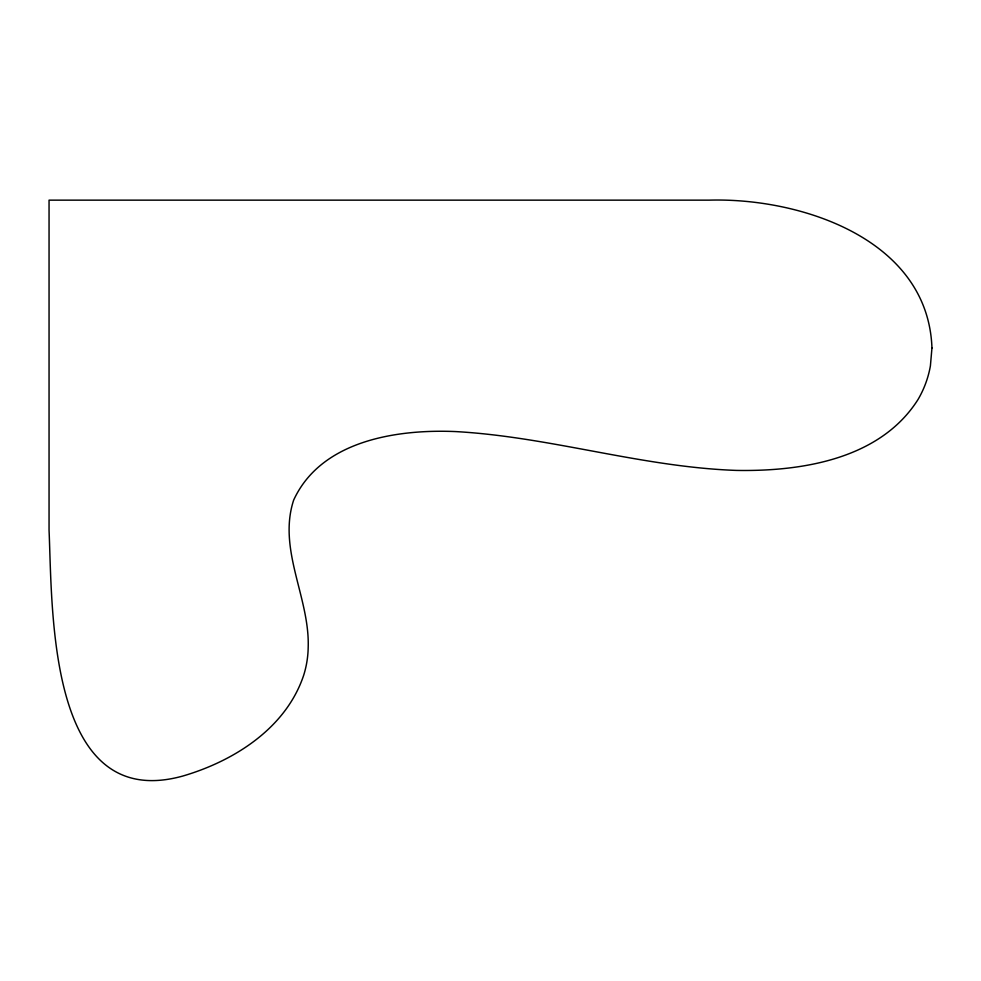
<?xml version="1.0" encoding="UTF-8"?>
<svg xmlns="http://www.w3.org/2000/svg" width="981" height="981" viewBox="0 0 981 981"><rect width="100%" height="100%" fill="white"/><g stroke="black" fill="none" stroke-linecap="round" stroke-linejoin="round"><path stroke-width="1.47" d="M931.95 347.997L930.405 365.864A100.92 100.92 0 0 1 918.02 399.525C880.202 459.255 801.661 471.554 736.412 470.414C641.537 467.103 550.071 436.778 455.392 431.566C396.778 429.102 321.057 440.543 293.662 500.089C277.476 549.495 309.824 597.711 308.193 647.386A98.517 98.517 0 0 1 303.767 675.002C286.207 728.098 234.091 761.048 182.76 776.057C47.652 813.421 52.557 610.869 49.05 530.206L49.05 200.149L709.165 200.149C800.619 197.512 928.112 239.082 931.95 347.997"/></g></svg>
